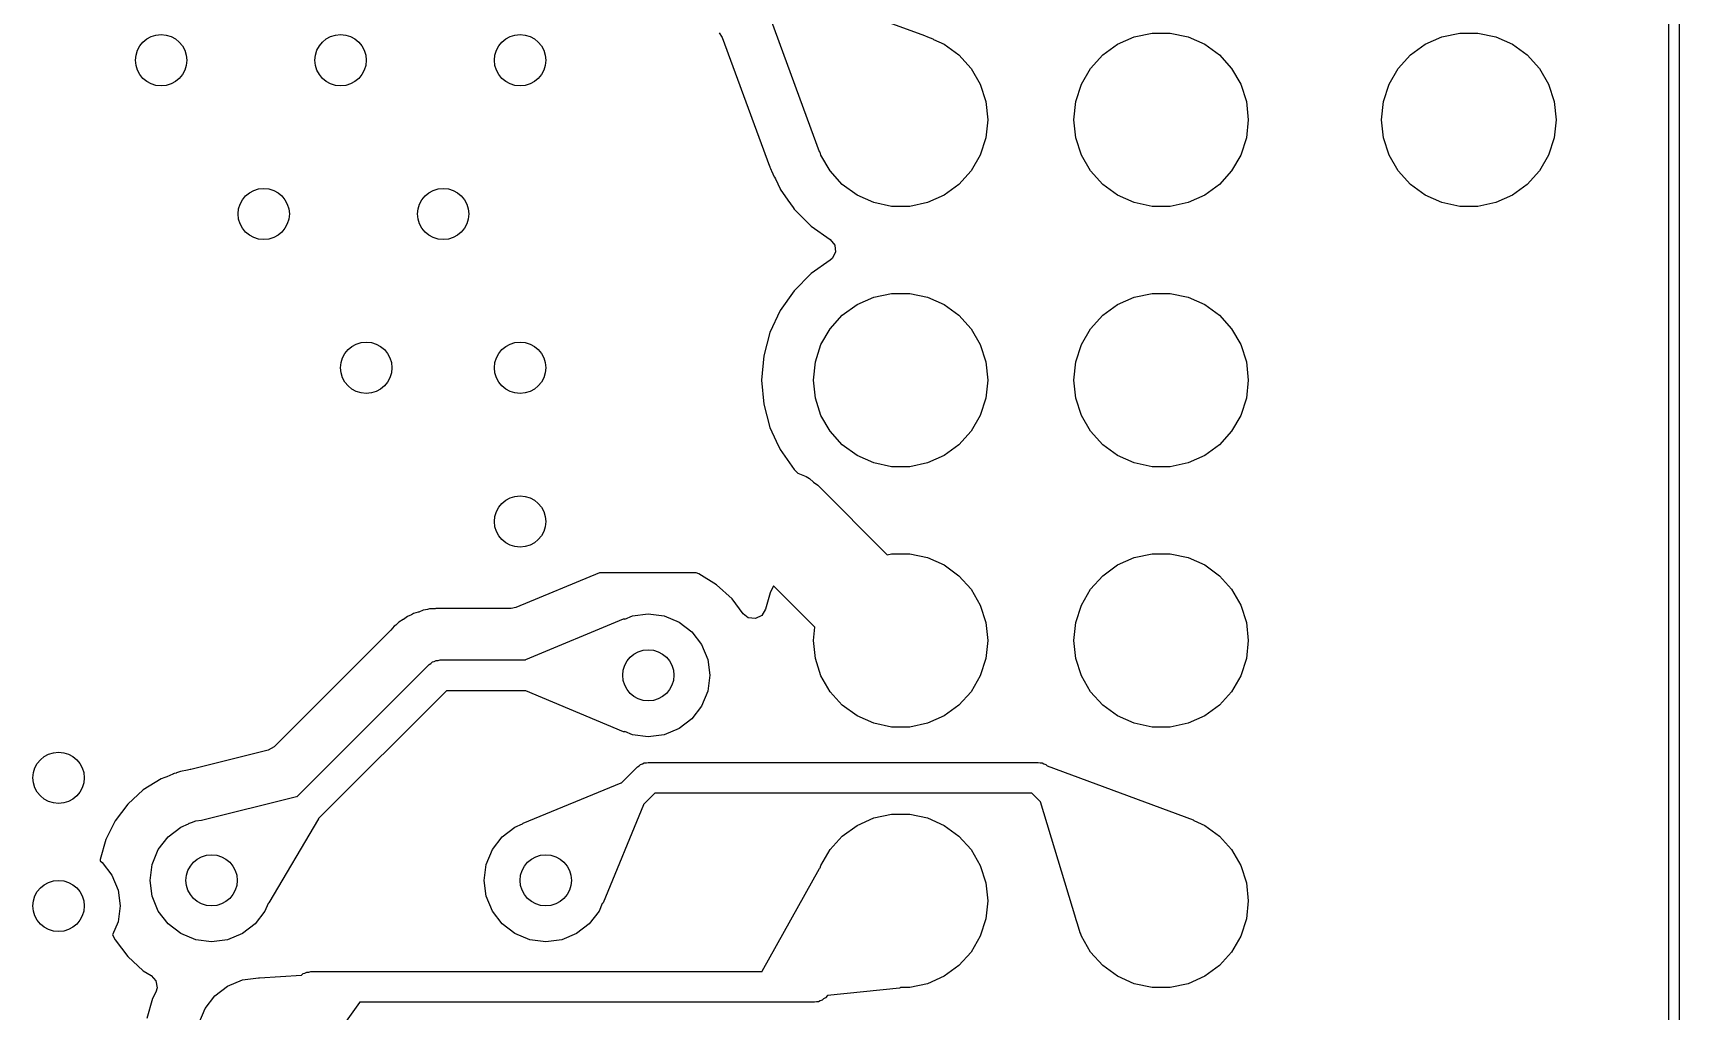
# Model space of a CAD drawing. Extents: x 90 to 175, y -109.5 to -35.9.
# Drawn here: x 159 to 175.05, y -57.78 to -48.23 of the extents above; entities that cross this region are included whole.
import ezdxf

# ---------------------------------------------------------------- set-up
doc = ezdxf.new("R2010")
doc.units = 0
doc.layers.add('BLACK', color=7, linetype='CONTINUOUS')

msp = doc.modelspace()

# ---------------------------------------------------------------- linework, layer by layer
at = {"layer": 'BLACK', "linetype": 'CONTINUOUS'}
for p, q in [((174.95, -99.95), (174.95, -36.05)), ((175.05, -36), (175.05, -100)), ((166.371001, -47.774434), (167.691286, -48.260124)), ((166.553649, -49.076214), (166.154435, -47.991004)), ((165.692415, -48.232361), (165.721109, -48.277231)), ((165.721109, -48.277231), (166.182728, -49.53208)), ((167.691286, -48.260124), (167.722244, -48.271512)), ((167.722244, -48.271512), (167.722664, -48.271602)), ((167.722664, -48.271602), (167.723505, -48.271976)), ((167.723505, -48.271976), (167.773861, -48.290501)), ((167.773861, -48.290501), (167.780443, -48.296574)), ((167.780443, -48.296574), (167.780473, -48.29734)), ((167.780473, -48.29734), (167.885, -48.343878)), ((169.575, -48.343878), (169.737336, -48.271602)), ((169.737336, -48.271602), (169.911151, -48.234656)), ((169.911151, -48.234656), (170.088849, -48.234656)), ((170.088849, -48.234656), (170.262664, -48.271602)), ((170.262664, -48.271602), (170.425, -48.343878)), ((172.575, -48.343878), (172.737336, -48.271602)), ((172.737336, -48.271602), (172.911151, -48.234656)), ((172.911151, -48.234656), (173.088849, -48.234656)), ((173.088849, -48.234656), (173.262664, -48.271602)), ((173.262664, -48.271602), (173.425, -48.343878)), ((167.885, -48.343878), (168.028761, -48.448327)), ((168.028761, -48.448327), (168.147664, -48.580383)), ((169.312336, -48.580383), (169.431239, -48.448327)), ((169.431239, -48.448327), (169.575, -48.343878)), ((170.425, -48.343878), (170.568761, -48.448327)), ((170.568761, -48.448327), (170.687664, -48.580383)), ((172.312336, -48.580383), (172.431239, -48.448327)), ((172.431239, -48.448327), (172.575, -48.343878)), ((173.425, -48.343878), (173.568761, -48.448327)), ((173.568761, -48.448327), (173.687664, -48.580383)), ((168.147664, -48.580383), (168.236514, -48.734274)), ((169.223486, -48.734274), (169.312336, -48.580383)), ((170.687664, -48.580383), (170.776514, -48.734274)), ((172.223486, -48.734274), (172.312336, -48.580383)), ((173.687664, -48.580383), (173.776514, -48.734274)), ((168.236514, -48.734274), (168.291425, -48.903275)), ((169.168575, -48.903275), (169.223486, -48.734274)), ((170.776514, -48.734274), (170.831425, -48.903275)), ((172.168575, -48.903275), (172.223486, -48.734274)), ((173.776514, -48.734274), (173.831425, -48.903275)), ((168.291425, -48.903275), (168.31, -49.08)), ((169.15, -49.08), (169.168575, -48.903275)), ((170.831425, -48.903275), (170.85, -49.08)), ((172.15, -49.08), (172.168575, -48.903275)), ((173.831425, -48.903275), (173.85, -49.08)), ((166.670501, -49.393861), (166.553649, -49.076214)), ((168.31, -49.08), (168.291425, -49.256725)), ((169.168575, -49.256725), (169.15, -49.08)), ((170.85, -49.08), (170.831425, -49.256725)), ((172.168575, -49.256725), (172.15, -49.08)), ((173.85, -49.08), (173.831425, -49.256725)), ((168.291425, -49.256725), (168.236514, -49.425726)), ((169.223486, -49.425726), (169.168575, -49.256725)), ((170.831425, -49.256725), (170.776514, -49.425726)), ((172.223486, -49.425726), (172.168575, -49.256725)), ((173.831425, -49.256725), (173.776514, -49.425726)), ((166.670668, -49.394288), (166.670501, -49.393861)), ((166.674528, -49.398156), (166.670668, -49.394288)), ((166.683486, -49.425726), (166.674528, -49.398156)), ((166.772336, -49.579617), (166.683486, -49.425726)), ((168.236514, -49.425726), (168.147664, -49.579617)), ((169.312336, -49.579617), (169.223486, -49.425726)), ((170.776514, -49.425726), (170.687664, -49.579617)), ((172.312336, -49.579617), (172.223486, -49.425726)), ((173.776514, -49.425726), (173.687664, -49.579617)), ((166.182728, -49.53208), (166.184427, -49.537434)), ((166.184427, -49.537434), (166.186097, -49.543663)), ((166.186097, -49.543663), (166.189224, -49.550369)), ((166.189224, -49.550369), (166.19122, -49.555164)), ((166.19122, -49.555164), (166.197856, -49.573201)), ((166.197856, -49.573201), (166.199892, -49.578409)), ((166.199892, -49.578409), (166.199896, -49.578418)), ((166.199896, -49.578418), (166.226734, -49.636058)), ((166.891239, -49.711673), (166.772336, -49.579617)), ((168.147664, -49.579617), (168.028761, -49.711673)), ((169.431239, -49.711673), (169.312336, -49.579617)), ((170.687664, -49.579617), (170.568761, -49.711673)), ((172.431239, -49.711673), (172.312336, -49.579617)), ((173.687664, -49.579617), (173.568761, -49.711673)), ((166.226734, -49.636058), (166.230006, -49.641533)), ((166.230006, -49.641533), (166.229843, -49.64163)), ((166.229843, -49.64163), (166.238641, -49.656345)), ((166.238641, -49.656345), (166.284975, -49.755708)), ((167.035, -49.816122), (166.891239, -49.711673)), ((168.028761, -49.711673), (167.885, -49.816122)), ((169.575, -49.816122), (169.431239, -49.711673)), ((170.568761, -49.711673), (170.425, -49.816122)), ((172.575, -49.816122), (172.431239, -49.711673)), ((173.568761, -49.711673), (173.425, -49.816122)), ((166.284975, -49.755708), (166.285966, -49.757832)), ((166.285966, -49.757832), (166.361137, -49.865187)), ((166.361137, -49.865187), (166.411404, -49.936976)), ((167.197336, -49.888398), (167.035, -49.816122)), ((167.371151, -49.925344), (167.197336, -49.888398)), ((167.722664, -49.888398), (167.548849, -49.925344)), ((167.885, -49.816122), (167.722664, -49.888398)), ((169.737336, -49.888398), (169.575, -49.816122)), ((169.911151, -49.925344), (169.737336, -49.888398)), ((170.262664, -49.888398), (170.088849, -49.925344)), ((170.425, -49.816122), (170.262664, -49.888398)), ((172.737336, -49.888398), (172.575, -49.816122)), ((172.911151, -49.925344), (172.737336, -49.888398)), ((173.262664, -49.888398), (173.088849, -49.925344)), ((173.425, -49.816122), (173.262664, -49.888398)), ((166.411404, -49.936976), (166.421501, -49.951395)), ((166.421501, -49.951395), (166.421506, -49.951402)), ((166.421506, -49.951402), (166.588597, -50.118493)), ((167.548849, -49.925344), (167.371151, -49.925344)), ((170.088849, -49.925344), (169.911151, -49.925344)), ((173.088849, -49.925344), (172.911151, -49.925344)), ((166.588597, -50.118493), (166.588603, -50.118498)), ((166.588603, -50.118498), (166.774158, -50.248425)), ((166.774158, -50.248425), (166.817783, -50.303002)), ((166.824977, -50.3725), (166.793454, -50.434855)), ((166.817783, -50.303002), (166.824977, -50.3725)), ((166.774158, -50.451575), (166.588597, -50.581505)), ((166.793454, -50.434855), (166.774158, -50.451575)), ((166.588597, -50.581505), (166.421505, -50.748597)), ((166.421505, -50.748597), (166.285965, -50.942169)), ((167.035, -50.883878), (167.197336, -50.811602)), ((167.197336, -50.811602), (167.371151, -50.774656)), ((167.371151, -50.774656), (167.548849, -50.774656)), ((167.548849, -50.774656), (167.722664, -50.811602)), ((167.722664, -50.811602), (167.885, -50.883878)), ((169.575, -50.883878), (169.737336, -50.811602)), ((169.737336, -50.811602), (169.911151, -50.774656)), ((169.911151, -50.774656), (170.088849, -50.774656)), ((170.088849, -50.774656), (170.262664, -50.811602)), ((170.262664, -50.811602), (170.425, -50.883878)), ((166.285964, -50.942171), (166.186098, -51.156335)), ((166.285965, -50.942169), (166.285964, -50.942171)), ((166.772336, -51.120383), (166.891239, -50.988327)), ((166.891239, -50.988327), (167.035, -50.883878)), ((167.885, -50.883878), (168.028761, -50.988327)), ((168.028761, -50.988327), (168.147664, -51.120383)), ((169.312336, -51.120383), (169.431239, -50.988327)), ((169.431239, -50.988327), (169.575, -50.883878)), ((170.425, -50.883878), (170.568761, -50.988327)), ((170.568761, -50.988327), (170.687664, -51.120383)), ((166.186094, -51.156344), (166.124938, -51.384586)), ((166.186098, -51.156335), (166.186094, -51.156344)), ((166.683486, -51.274274), (166.772336, -51.120383)), ((168.147664, -51.120383), (168.236514, -51.274274)), ((169.223486, -51.274274), (169.312336, -51.120383)), ((170.687664, -51.120383), (170.776514, -51.274274)), ((166.628575, -51.443275), (166.683486, -51.274274)), ((168.236514, -51.274274), (168.291425, -51.443275)), ((169.168575, -51.443275), (169.223486, -51.274274)), ((170.776514, -51.274274), (170.831425, -51.443275)), ((166.124936, -51.384596), (166.104341, -51.619999)), ((166.124938, -51.384586), (166.124936, -51.384596)), ((166.61, -51.62), (166.628575, -51.443275)), ((168.291425, -51.443275), (168.31, -51.62)), ((169.15, -51.62), (169.168575, -51.443275)), ((170.831425, -51.443275), (170.85, -51.62)), ((166.104341, -51.619999), (166.104341, -51.62)), ((166.104341, -51.62), (166.124936, -51.855403)), ((166.628575, -51.796725), (166.61, -51.62)), ((168.31, -51.62), (168.291425, -51.796725)), ((169.168575, -51.796725), (169.15, -51.62)), ((170.85, -51.62), (170.831425, -51.796725)), ((166.683486, -51.965726), (166.628575, -51.796725)), ((168.291425, -51.796725), (168.236514, -51.965726)), ((169.223486, -51.965726), (169.168575, -51.796725)), ((170.831425, -51.796725), (170.776514, -51.965726)), ((166.124936, -51.855403), (166.124938, -51.855413)), ((166.124938, -51.855413), (166.186094, -52.083655)), ((166.772336, -52.119617), (166.683486, -51.965726)), ((168.236514, -51.965726), (168.147664, -52.119617)), ((169.312336, -52.119617), (169.223486, -51.965726)), ((170.776514, -51.965726), (170.687664, -52.119617)), ((166.186094, -52.083655), (166.186096, -52.083659)), ((166.186096, -52.083659), (166.186097, -52.083663)), ((166.186097, -52.083663), (166.247831, -52.216051)), ((166.891239, -52.251673), (166.772336, -52.119617)), ((168.147664, -52.119617), (168.028761, -52.251673)), ((169.431239, -52.251673), (169.312336, -52.119617)), ((170.687664, -52.119617), (170.568761, -52.251673)), ((166.247831, -52.216051), (166.285965, -52.29783)), ((166.285965, -52.29783), (166.285967, -52.297834)), ((166.285967, -52.297834), (166.421501, -52.491395)), ((167.035, -52.356122), (166.891239, -52.251673)), ((168.028761, -52.251673), (167.885, -52.356122)), ((169.575, -52.356122), (169.431239, -52.251673)), ((170.568761, -52.251673), (170.425, -52.356122)), ((167.197336, -52.428398), (167.035, -52.356122)), ((167.371151, -52.465344), (167.197336, -52.428398)), ((167.548849, -52.465344), (167.371151, -52.465344)), ((167.722664, -52.428398), (167.548849, -52.465344)), ((167.885, -52.356122), (167.722664, -52.428398)), ((169.737336, -52.428398), (169.575, -52.356122)), ((169.911151, -52.465344), (169.737336, -52.428398)), ((170.088849, -52.465344), (169.911151, -52.465344)), ((170.262664, -52.428398), (170.088849, -52.465344)), ((170.425, -52.356122), (170.262664, -52.428398)), ((166.421501, -52.491395), (166.421506, -52.491402)), ((166.421506, -52.491402), (166.458336, -52.528232)), ((166.458336, -52.528232), (166.489516, -52.542471)), ((166.489516, -52.542471), (166.539624, -52.561161)), ((166.539624, -52.561161), (166.55399, -52.571915)), ((166.55399, -52.571915), (166.57032, -52.579373)), ((166.57032, -52.579373), (166.610744, -52.6144)), ((166.610744, -52.6144), (166.653553, -52.646447)), ((166.653553, -52.646447), (167.33042, -53.323313)), ((167.33042, -53.323313), (167.371151, -53.314656)), ((167.371151, -53.314656), (167.548849, -53.314656)), ((167.548849, -53.314656), (167.722664, -53.351602)), ((167.722664, -53.351602), (167.885, -53.423878)), ((167.885, -53.423878), (168.028761, -53.528327)), ((169.431239, -53.528327), (169.575, -53.423878)), ((169.575, -53.423878), (169.737336, -53.351602)), ((169.737336, -53.351602), (169.911151, -53.314656)), ((169.911151, -53.314656), (170.088849, -53.314656)), ((170.088849, -53.314656), (170.262664, -53.351602)), ((170.262664, -53.351602), (170.425, -53.423878)), ((170.425, -53.423878), (170.568761, -53.528327)), ((164.525701, -53.5), (163.709792, -53.839962)), ((165.465141, -53.5), (164.525701, -53.5)), ((165.492635, -53.510651), (165.465141, -53.5)), ((165.492642, -53.510655), (165.492635, -53.510651)), ((165.666039, -53.618017), (165.492642, -53.510655)), ((168.028761, -53.528327), (168.147664, -53.660383)), ((169.312336, -53.660383), (169.431239, -53.528327)), ((170.568761, -53.528327), (170.687664, -53.660383)), ((165.666041, -53.618019), (165.666039, -53.618017)), ((165.816762, -53.755418), (165.666041, -53.618019)), ((165.925054, -53.89882), (165.816762, -53.755418)), ((166.186567, -53.696514), (166.143783, -53.856187)), ((166.18657, -53.696507), (166.186567, -53.696514)), ((166.219271, -53.626377), (166.18657, -53.696507)), ((166.62359, -54.030697), (166.219271, -53.626377)), ((168.147664, -53.660383), (168.236514, -53.814274)), ((169.223486, -53.814274), (169.312336, -53.660383)), ((170.687664, -53.660383), (170.776514, -53.814274)), ((162.653586, -53.925433), (162.614299, -53.953977)), ((162.653588, -53.925432), (162.653586, -53.925433)), ((162.673323, -53.917618), (162.653588, -53.925432)), ((162.690792, -53.90906), (162.673323, -53.917618)), ((162.709062, -53.898255), (162.690792, -53.90906)), ((162.75571, -53.884702), (162.709062, -53.898255)), ((162.761236, -53.88281), (162.75571, -53.884702)), ((162.806397, -53.86493), (162.761236, -53.88281)), ((162.806413, -53.864926), (162.806397, -53.86493)), ((162.827468, -53.862266), (162.806413, -53.864926)), ((162.846509, -53.858323), (162.827468, -53.862266)), ((162.866885, -53.852404), (162.846509, -53.858323)), ((162.866896, -53.852402), (162.866885, -53.852404)), ((162.915436, -53.850876), (162.866896, -53.852402)), ((162.921253, -53.850419), (162.915436, -53.850876)), ((162.928521, -53.849501), (162.921253, -53.850419)), ((162.928531, -53.8495), (162.928521, -53.849501)), ((162.928535, -53.8495), (162.928531, -53.8495)), ((162.959256, -53.8495), (162.928535, -53.8495)), ((163.031163, -53.84724), (162.959256, -53.8495)), ((163.031164, -53.84724), (163.031163, -53.84724)), ((163.038931, -53.847974), (163.031164, -53.84724)), ((163.038953, -53.847732), (163.038931, -53.847974)), ((163.054964, -53.8495), (163.038953, -53.847732)), ((163.6621, -53.8495), (163.054964, -53.8495)), ((163.709792, -53.839962), (163.6621, -53.8495)), ((164.769844, -53.951454), (164.844709, -53.920445)), ((164.844709, -53.920445), (165, -53.9)), ((165, -53.9), (165.155291, -53.920445)), ((165.155291, -53.920445), (165.3, -53.980385)), ((165.975195, -53.938081), (165.925054, -53.89882)), ((166.107418, -53.915847), (166.044571, -53.946376)), ((166.143783, -53.856187), (166.107418, -53.915847)), ((168.236514, -53.814274), (168.291425, -53.983275)), ((169.168575, -53.983275), (169.223486, -53.814274)), ((170.776514, -53.814274), (170.831425, -53.983275)), ((162.485722, -54.063791), (161.351304, -55.198208)), ((162.489654, -54.05947), (162.485722, -54.063791)), ((162.520625, -54.022034), (162.489654, -54.05947)), ((162.520627, -54.022032), (162.520625, -54.022034)), ((162.537796, -54.009558), (162.520627, -54.022032)), ((162.552586, -53.996926), (162.537796, -54.009558)), ((162.567592, -53.981919), (162.552586, -53.996926)), ((162.609416, -53.957184), (162.567592, -53.981919)), ((162.614299, -53.953977), (162.609416, -53.957184)), ((163.8072, -54.347), (164.759585, -53.950173)), ((164.759585, -53.950173), (164.768539, -53.950155)), ((164.768539, -53.950155), (164.769844, -53.951454)), ((165.3, -53.980385), (165.424264, -54.075736)), ((165.424264, -54.075736), (165.519615, -54.2)), ((166.044571, -53.946376), (165.975195, -53.938081)), ((166.61, -54.16), (166.62359, -54.030697)), ((168.291425, -53.983275), (168.31, -54.16)), ((169.15, -54.16), (169.168575, -53.983275)), ((170.831425, -53.983275), (170.85, -54.16)), ((165.519615, -54.2), (165.579555, -54.344709)), ((166.628575, -54.336725), (166.61, -54.16)), ((168.31, -54.16), (168.291425, -54.336725)), ((169.168575, -54.336725), (169.15, -54.16)), ((170.85, -54.16), (170.831425, -54.336725)), ((161.573451, -55.683876), (162.863394, -54.393934)), ((162.863394, -54.393934), (162.880495, -54.38406)), ((162.880495, -54.38406), (162.89446, -54.370096)), ((162.89446, -54.370096), (162.913534, -54.364984)), ((162.913534, -54.364984), (162.930637, -54.355111)), ((162.930637, -54.355111), (162.950385, -54.355111)), ((162.950385, -54.355111), (162.96946, -54.35)), ((162.96946, -54.35), (163.803231, -54.35)), ((163.803231, -54.35), (163.803427, -54.349527)), ((163.803427, -54.349527), (163.8072, -54.347)), ((165.579555, -54.344709), (165.6, -54.5)), ((166.683486, -54.505726), (166.628575, -54.336725)), ((168.291425, -54.336725), (168.236514, -54.505726)), ((169.223486, -54.505726), (169.168575, -54.336725)), ((170.831425, -54.336725), (170.776514, -54.505726)), ((165.6, -54.5), (165.579555, -54.655291)), ((166.772336, -54.659617), (166.683486, -54.505726)), ((168.236514, -54.505726), (168.147664, -54.659617)), ((169.312336, -54.659617), (169.223486, -54.505726)), ((170.776514, -54.505726), (170.687664, -54.659617)), ((163.031592, -54.65), (161.784421, -55.89717)), ((163.804213, -54.65), (163.031592, -54.65)), ((163.8072, -54.652999), (163.804213, -54.65)), ((164.759584, -55.049825), (163.8072, -54.652999)), ((165.579555, -54.655291), (165.519615, -54.8)), ((166.891239, -54.791673), (166.772336, -54.659617)), ((168.147664, -54.659617), (168.028761, -54.791673)), ((169.431239, -54.791673), (169.312336, -54.659617)), ((170.687664, -54.659617), (170.568761, -54.791673)), ((165.519615, -54.8), (165.424264, -54.924264)), ((167.035, -54.896122), (166.891239, -54.791673)), ((168.028761, -54.791673), (167.885, -54.896122)), ((169.575, -54.896122), (169.431239, -54.791673)), ((170.568761, -54.791673), (170.425, -54.896122)), ((164.75959, -55.049827), (164.759584, -55.049825)), ((164.768545, -55.049841), (164.75959, -55.049827)), ((164.769844, -55.048545), (164.768545, -55.049841)), ((164.844709, -55.079555), (164.769844, -55.048545)), ((165.3, -55.019615), (165.155291, -55.079555)), ((165.424264, -54.924264), (165.3, -55.019615)), ((167.197336, -54.968398), (167.035, -54.896122)), ((167.371151, -55.005344), (167.197336, -54.968398)), ((167.548849, -55.005344), (167.371151, -55.005344)), ((167.722664, -54.968398), (167.548849, -55.005344)), ((167.885, -54.896122), (167.722664, -54.968398)), ((169.737336, -54.968398), (169.575, -54.896122)), ((169.911151, -55.005344), (169.737336, -54.968398)), ((170.088849, -55.005344), (169.911151, -55.005344)), ((170.262664, -54.968398), (170.088849, -55.005344)), ((170.425, -54.896122), (170.262664, -54.968398)), ((161.351304, -55.198208), (161.29351, -55.230871)), ((165, -55.1), (164.844709, -55.079555)), ((165.155291, -55.079555), (165, -55.1)), ((161.29351, -55.230871), (160.538063, -55.418483)), ((164.911035, -55.38406), (164.925, -55.370096)), ((164.925, -55.370096), (164.944074, -55.364984)), ((164.944074, -55.364984), (164.961177, -55.355111)), ((164.961177, -55.355111), (164.980925, -55.355111)), ((164.980925, -55.355111), (165, -55.35)), ((165, -55.35), (168.8, -55.35)), ((168.8, -55.35), (168.819075, -55.355111)), ((168.819075, -55.355111), (168.838823, -55.355111)), ((168.838823, -55.355111), (168.855925, -55.364984)), ((168.855925, -55.364984), (168.875, -55.370096)), ((168.875, -55.370096), (168.888807, -55.383903)), ((160.249535, -55.510653), (160.076136, -55.618017)), ((160.249544, -55.510649), (160.249535, -55.510653)), ((160.285011, -55.496909), (160.249544, -55.510649)), ((160.305452, -55.488991), (160.285011, -55.496909)), ((160.363694, -55.463822), (160.305452, -55.488991)), ((160.366267, -55.46271), (160.363694, -55.463822)), ((160.366269, -55.462709), (160.366267, -55.46271)), ((160.376804, -55.459247), (160.366269, -55.462709)), ((160.39531, -55.453916), (160.376804, -55.459247)), ((160.400544, -55.452152), (160.39531, -55.453916)), ((160.439713, -55.436977), (160.400544, -55.452152)), ((160.439725, -55.436974), (160.439713, -55.436977)), ((160.506308, -55.424528), (160.439725, -55.436974)), ((160.53453, -55.419252), (160.506308, -55.424528)), ((160.538063, -55.418483), (160.53453, -55.419252)), ((164.739484, -55.548383), (164.893934, -55.393934)), ((164.893934, -55.393934), (164.911035, -55.38406)), ((168.888807, -55.383903), (170.313885, -55.910491)), ((160.076134, -55.618019), (159.925413, -55.755418)), ((160.076136, -55.618017), (160.076134, -55.618019)), ((160.6449, -55.912806), (161.569259, -55.683246)), ((161.569259, -55.683246), (161.573451, -55.683876)), ((163.781207, -55.941217), (164.735251, -55.548375)), ((164.735251, -55.548375), (164.739484, -55.548383)), ((165.062132, -55.65), (164.952309, -55.759822)), ((168.737868, -55.65), (165.062132, -55.65)), ((168.822868, -55.735), (168.737868, -55.65)), ((159.925413, -55.755418), (159.802503, -55.918178)), ((164.951624, -55.76475), (164.558785, -56.718785)), ((164.952505, -55.760295), (164.951624, -55.76475)), ((164.952309, -55.759822), (164.952505, -55.760295)), ((169.168038, -56.871623), (168.822868, -55.735)), ((159.802503, -55.918178), (159.711598, -56.100739)), ((160.317912, -56.075736), (160.442176, -55.980385)), ((160.442176, -55.980385), (160.518064, -55.94895)), ((160.518064, -55.94895), (160.524094, -55.94294)), ((160.524094, -55.94294), (160.525728, -55.942403)), ((160.525728, -55.942403), (160.546069, -55.937351)), ((160.546069, -55.937351), (160.586885, -55.920445)), ((160.586885, -55.920445), (160.6449, -55.912806)), ((161.78322, -55.901586), (161.301654, -56.720847)), ((161.784421, -55.89717), (161.78322, -55.901586)), ((163.575736, -56.075736), (163.7, -55.980385)), ((163.7, -55.980385), (163.774864, -55.949375)), ((163.774864, -55.949375), (163.774867, -55.947539)), ((163.774867, -55.947539), (163.781207, -55.941217)), ((166.891239, -56.068327), (167.035, -55.963878)), ((167.035, -55.963878), (167.197336, -55.891602)), ((167.197336, -55.891602), (167.371151, -55.854656)), ((167.371151, -55.854656), (167.548849, -55.854656)), ((167.548849, -55.854656), (167.722664, -55.891602)), ((167.722664, -55.891602), (167.885, -55.963878)), ((167.885, -55.963878), (168.028761, -56.068327)), ((170.313885, -55.910491), (170.320457, -55.916572)), ((170.320457, -55.916572), (170.320487, -55.917346)), ((170.320487, -55.917346), (170.425, -55.963878)), ((170.425, -55.963878), (170.568761, -56.068327)), ((159.711593, -56.100752), (159.655778, -56.296917)), ((159.711598, -56.100739), (159.711593, -56.100752)), ((160.222561, -56.2), (160.317912, -56.075736)), ((163.480385, -56.2), (163.575736, -56.075736)), ((166.772336, -56.200383), (166.891239, -56.068327)), ((168.028761, -56.068327), (168.147664, -56.200383)), ((170.568761, -56.068327), (170.687664, -56.200383)), ((159.655778, -56.296917), (159.654512, -56.310579)), ((159.654512, -56.310579), (159.674264, -56.325736)), ((159.674264, -56.325736), (159.769615, -56.45)), ((160.162621, -56.344709), (160.222561, -56.2)), ((163.420445, -56.344709), (163.480385, -56.2)), ((166.683486, -56.354274), (166.772336, -56.200383)), ((168.147664, -56.200383), (168.236514, -56.354274)), ((170.687664, -56.200383), (170.776514, -56.354274)), ((159.769615, -56.45), (159.829555, -56.594709)), ((160.142176, -56.5), (160.162621, -56.344709)), ((163.4, -56.5), (163.420445, -56.344709)), ((166.109423, -57.387341), (166.66963, -56.383803)), ((166.66963, -56.383803), (166.675363, -56.379271)), ((166.675363, -56.379271), (166.683486, -56.354274)), ((168.236514, -56.354274), (168.291425, -56.523275)), ((170.776514, -56.354274), (170.831425, -56.523275)), ((159.829555, -56.594709), (159.85, -56.75)), ((160.162621, -56.655291), (160.142176, -56.5)), ((160.222561, -56.8), (160.162621, -56.655291)), ((163.420445, -56.655291), (163.4, -56.5)), ((163.480385, -56.8), (163.420445, -56.655291)), ((168.291425, -56.523275), (168.31, -56.7)), ((170.831425, -56.523275), (170.85, -56.7)), ((159.85, -56.75), (159.829555, -56.905291)), ((160.317912, -56.924264), (160.222561, -56.8)), ((161.261791, -56.8), (161.16644, -56.924264)), ((161.292401, -56.726098), (161.261791, -56.8)), ((161.294507, -56.726243), (161.292401, -56.726098)), ((161.301654, -56.720847), (161.294507, -56.726243)), ((163.575736, -56.924264), (163.480385, -56.8)), ((164.519615, -56.8), (164.424264, -56.924264)), ((164.550625, -56.725133), (164.519615, -56.8)), ((164.552466, -56.72513), (164.550625, -56.725133)), ((164.558785, -56.718785), (164.552466, -56.72513)), ((168.31, -56.7), (168.291425, -56.876725)), ((170.85, -56.7), (170.831425, -56.876725)), ((159.829555, -56.905291), (159.777354, -57.031315)), ((160.442176, -57.019615), (160.317912, -56.924264)), ((161.16644, -56.924264), (161.042176, -57.019615)), ((163.7, -57.019615), (163.575736, -56.924264)), ((164.424264, -56.924264), (164.3, -57.019615)), ((168.291425, -56.876725), (168.236514, -57.045726)), ((169.168575, -56.876725), (169.168038, -56.871623)), ((169.184076, -56.924434), (169.168575, -56.876725)), ((169.210957, -57.01295), (169.184076, -56.924434)), ((170.831425, -56.876725), (170.776514, -57.045726)), ((159.777354, -57.031315), (159.802503, -57.081821)), ((159.802503, -57.081821), (159.925413, -57.244581)), ((160.586885, -57.079555), (160.442176, -57.019615)), ((160.742176, -57.1), (160.586885, -57.079555)), ((160.897467, -57.079555), (160.742176, -57.1)), ((161.042176, -57.019615), (160.897467, -57.079555)), ((163.844709, -57.079555), (163.7, -57.019615)), ((164, -57.1), (163.844709, -57.079555)), ((164.155291, -57.079555), (164, -57.1)), ((164.3, -57.019615), (164.155291, -57.079555)), ((168.236514, -57.045726), (168.147664, -57.199617)), ((169.211337, -57.014011), (169.210957, -57.01295)), ((169.21407, -57.016746), (169.211337, -57.014011)), ((169.223486, -57.045726), (169.21407, -57.016746)), ((169.312336, -57.199617), (169.223486, -57.045726)), ((170.776514, -57.045726), (170.687664, -57.199617)), ((159.925413, -57.244581), (160.076134, -57.38198)), ((168.147664, -57.199617), (168.028761, -57.331673)), ((169.431239, -57.331673), (169.312336, -57.199617)), ((170.687664, -57.199617), (170.568761, -57.331673)), ((160.076134, -57.38198), (160.076136, -57.381982)), ((160.076136, -57.381982), (160.15222, -57.429091)), ((160.15222, -57.429091), (160.198856, -57.481119)), ((161.042632, -57.470945), (161.197923, -57.4505)), ((161.197923, -57.4505), (161.205248, -57.451464)), ((161.205248, -57.451464), (161.208886, -57.449829)), ((161.208886, -57.449829), (161.618216, -57.424777)), ((161.618216, -57.424777), (161.619458, -57.42406)), ((161.619458, -57.42406), (161.633423, -57.410096)), ((161.633423, -57.410096), (161.652497, -57.404984)), ((161.652497, -57.404984), (161.6696, -57.395111)), ((161.6696, -57.395111), (161.689348, -57.395111)), ((161.689348, -57.395111), (161.708423, -57.39)), ((161.708423, -57.39), (166.108731, -57.39)), ((166.108731, -57.39), (166.109423, -57.387341)), ((167.885, -57.436122), (167.722664, -57.508398)), ((168.028761, -57.331673), (167.885, -57.436122)), ((169.575, -57.436122), (169.431239, -57.331673)), ((169.737336, -57.508398), (169.575, -57.436122)), ((170.425, -57.436122), (170.262664, -57.508398)), ((170.568761, -57.331673), (170.425, -57.436122)), ((160.197944, -57.589788), (160.167342, -57.651247)), ((160.20996, -57.5501), (160.197944, -57.589788)), ((160.198856, -57.481119), (160.20996, -57.5501)), ((160.773659, -57.626236), (160.897923, -57.530885)), ((160.897923, -57.530885), (161.042632, -57.470945)), ((167.449517, -57.551085), (166.748455, -57.623676)), ((167.456575, -57.54773), (167.449517, -57.551085)), ((167.457567, -57.545344), (167.456575, -57.54773)), ((167.548849, -57.545344), (167.457567, -57.545344)), ((167.722664, -57.508398), (167.548849, -57.545344)), ((169.911151, -57.545344), (169.737336, -57.508398)), ((170.088849, -57.545344), (169.911151, -57.545344)), ((170.262664, -57.508398), (170.088849, -57.545344)), ((160.167342, -57.651247), (160.111525, -57.847417)), ((160.618368, -57.895209), (160.678308, -57.7505)), ((160.678308, -57.7505), (160.773659, -57.626236)), ((162.184266, -57.693061), (161.725691, -58.330815)), ((162.185252, -57.69), (162.184266, -57.693061)), ((166.62, -57.69), (162.185252, -57.69)), ((166.639075, -57.684889), (166.62, -57.69)), ((166.658823, -57.684889), (166.639075, -57.684889)), ((166.675925, -57.675015), (166.658823, -57.684889)), ((166.695, -57.669904), (166.675925, -57.675015)), ((166.708964, -57.655939), (166.695, -57.669904)), ((166.726066, -57.646066), (166.708964, -57.655939)), ((166.748455, -57.623676), (166.726066, -57.646066))]:
    msp.add_line(p, q, dxfattribs=at)
at = {"layer": 'BLACK'}
for centre in [(160.25, -48.5), (162, -48.5), (163.75, -48.5), (161.25, -50), (163, -50), (162.25, -51.5), (163.75, -51.5), (163.75, -53), (165, -54.5), (159.25, -55.5), (160.742176, -56.5), (164, -56.5), (159.25, -56.75)]:
    msp.add_circle(centre, 0.25, dxfattribs=at)

doc.saveas('drawing.dxf')
